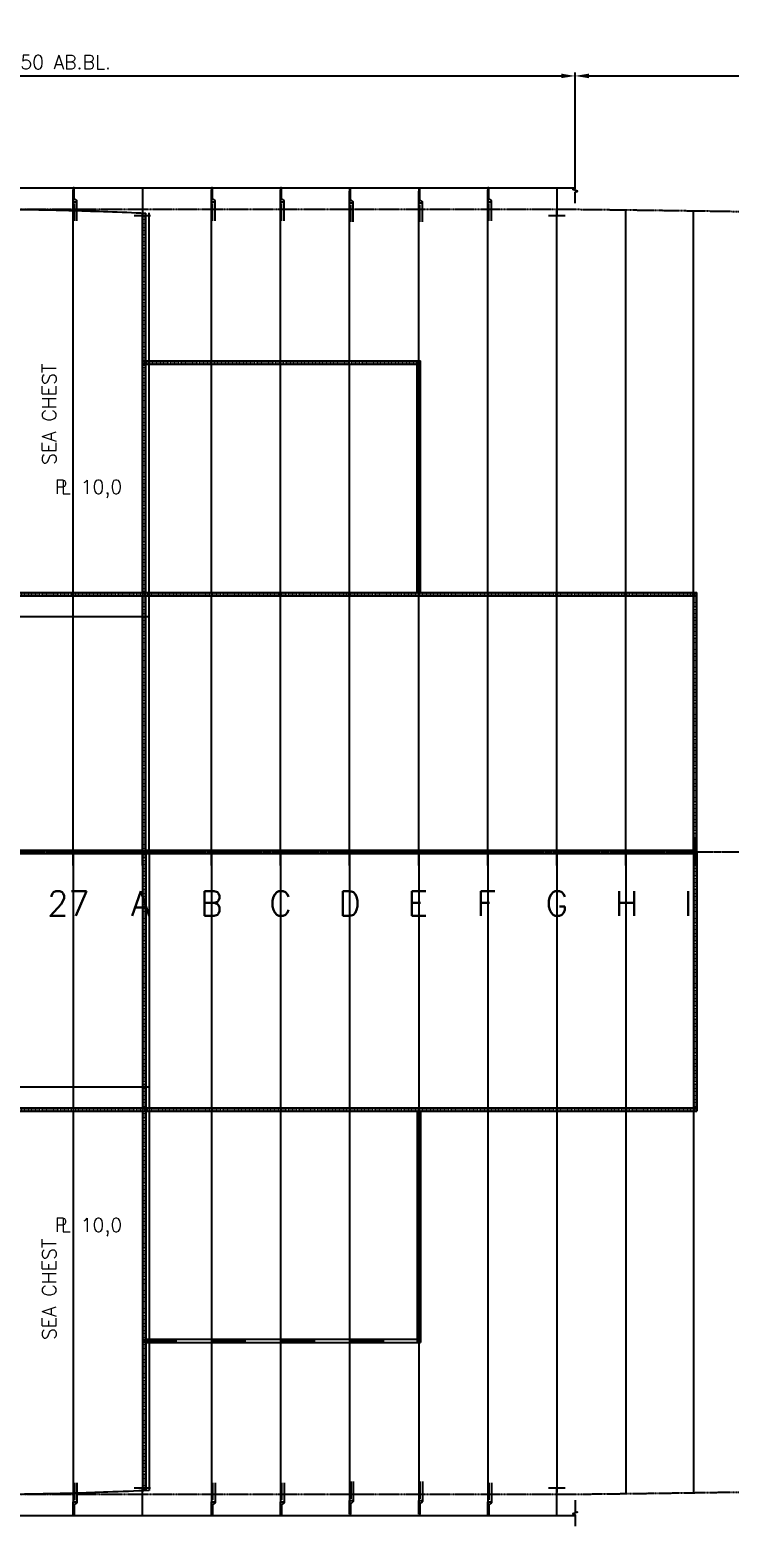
# Model space of a CAD drawing. Extents: x 53504 to 151281, y 25397 to 132894.
# Drawn here: x 104075 to 109135, y 102528 to 113347 of the extents above; entities that cross this region are included whole.
import ezdxf

# ---------------------------------------------------------------- set-up
doc = ezdxf.new("R2010")
doc.units = 0
doc.header["$LTSCALE"] = 250
for name, pattern in [('CENTER', [3, 2.5, -0.25, 0, -0.25]), ('DASHED', [0.75, 0.5, -0.25]), ('JERNB', [2, 1, -1]), ('PHANTOM', [2.1, 1.25, -0.2, 0.125, -0.2, 0.125, -0.2])]:
    doc.linetypes.add(name, pattern=pattern)
doc.layers.get('0').update_dxf_attribs({"linetype": 'CONTINUOUS'})
doc.layers.get('DEFPOINTS').update_dxf_attribs({"linetype": 'CONTINUOUS'})
for name, color, linetype in [('S0CE1', 1, 'CENTER'), ('S0CO1', 1, 'CONTINUOUS'), ('S0CO2', 2, 'CONTINUOUS'), ('S0CO5', 4, 'CONTINUOUS'), ('S0DA1', 1, 'DASHED'), ('S0DA2', 2, 'DASHED'), ('S0PH1', 1, 'PHANTOM'), ('S0TX2', 2, 'CONTINUOUS'), ('S0TX3', 3, 'CONTINUOUS')]:
    doc.layers.add(name, color=color, linetype=linetype)
doc.styles.add('18', font='romans', dxfattribs={"height": 180})
doc.styles.add('ROMANS', font='romans', dxfattribs={"height": 100})
doc.dimstyles.get("Standard").update_dxf_attribs({"dimscale": 50, "dimtxt": 2, "dimasz": 2, "dimexe": 0.5, "dimexo": 1, "dimgap": 1, "dimtad": 1, "dimdsep": 46, "dimtxsty": 'ROMANS', "dimcen": 1.5, "dimclrd": 1, "dimclre": 1, "dimclrt": 2, "dimazin": 2, "dimtfac": 1, "dimtmove": 2, "dimatfit": 3, "dimfxl": 1, "dimtvp": 100, "dimtolj": 1, "dimarcsym": 0})

# ---------------------------------------------------------------- blocks, each defined once
blk = doc.blocks.new('HP100x7')
at = {"color": 0}
blk.add_lwpolyline([(0, 0), (0, -100), (20, -100, 0.767327), (24, -89), (10, -79, -0.267949), (7, -75), (7, 0)], format="xyb", close=True, dxfattribs=at)
blk = doc.blocks.new('*D118')
at = {"layer": 'DEFPOINTS', "color": 0, "transparency": 16777216}
for p in [(108020, 113014), (99825, 112205), (108020, 112240)]:
    blk.add_point(p, dxfattribs=at)
at = {"layer": 'S0TX2', "color": 1, "lineweight": -2, "transparency": 16777216}
for p, q in [((99825, 112255), (99825, 113039)), ((99925, 113014), (107920, 113014)), ((108020, 112290), (108020, 113039))]:
    blk.add_line(p, q, dxfattribs=at)
at = {"layer": 'S0TX2', "color": 1, "transparency": 16777216}
for points in [[(99925, 113031), (99925, 112998), (99825, 113014)], [(107920, 113031), (107920, 112998), (108020, 113014)]]:
    blk.add_solid(points, dxfattribs=at)
at = {"layer": 'S0TX2', "color": 2, "transparency": 16777216, "insert": (103922, 113114), "char_height": 100, "attachment_point": 5, "style": 'ROMANS'}
blk.add_mtext('\\A1;TANKTOP 1250 AB.BL.', dxfattribs=at)
blk = doc.blocks.new('PLDIM2')
at = {"layer": 'S0TX2', "style": 'ROMANS'}
for s, p in [('P', (-19, 0)), ('L', (23, 0))]:
    blk.add_text(s, height=100, dxfattribs=at).set_placement(p)
blk.add_attdef('XX.X', (168, -1), '', height=100, dxfattribs=at)
blk = doc.blocks.new('*D120')
at = {"layer": 'DEFPOINTS', "color": 0, "transparency": 16777216}
for p in [(111889, 113014), (108020, 112205), (111889, 112240)]:
    blk.add_point(p, dxfattribs=at)
at = {"layer": 'S0TX2', "color": 1, "lineweight": -2, "transparency": 16777216}
for p, q in [((108020, 112255), (108020, 113039)), ((108120, 113014), (111789, 113014)), ((111889, 112290), (111889, 113039))]:
    blk.add_line(p, q, dxfattribs=at)
at = {"layer": 'S0TX2', "color": 1, "transparency": 16777216}
for points in [[(108120, 113031), (108120, 112998), (108020, 113014)], [(111789, 113031), (111789, 112998), (111889, 113014)]]:
    blk.add_solid(points, dxfattribs=at)
at = {"layer": 'S0TX2', "color": 2, "transparency": 16777216, "insert": (109954, 113114), "char_height": 100, "attachment_point": 5, "style": 'ROMANS'}
blk.add_mtext('\\A1;TANKTOP 1450 AB.BL.', dxfattribs=at)

msp = doc.modelspace()

# ---------------------------------------------------------------- linework, layer by layer
at = {"layer": 'S0CE1', "color": 0, "ltscale": 0.02}
msp.add_line((88804.363, 107404.555), (126017.273, 107404.555), dxfattribs=at)
at = {"layer": 'S0CO1', "color": 0}
for p, q in [((104388.569, 111967.184), (104388.569, 112104.555)), ((104414.918, 111967.184), (104414.918, 112104.555)), ((105388.569, 111966.927), (105388.569, 112104.298)), ((105414.918, 111966.927), (105414.918, 112104.298)), ((105888.569, 111966.927), (105888.569, 112104.298)), ((105914.918, 111966.927), (105914.918, 112104.298)), ((106388.569, 111958.104), (106388.569, 112095.475)), ((106414.918, 111958.104), (106414.918, 112095.475)), ((106888.569, 111958.104), (106888.569, 112095.475)), ((106914.918, 111958.104), (106914.918, 112095.475)), ((107388.569, 111966.927), (107388.569, 112104.298)), ((107414.918, 111966.927), (107414.918, 112104.298)), ((104888.569, 107404.555), (104888.569, 112023.18)), ((104912.569, 107404.555), (104912.569, 112022.094)), ((104938.569, 107404.555), (104938.569, 112023.18)), ((104888.569, 110953.555), (106900.569, 110953.555)), ((104888.569, 110929.555), (106900.569, 110929.555)), ((106876.569, 109279.555), (106876.569, 110953.555)), ((106900.569, 109279.555), (106900.569, 110953.555)), ((99912.569, 109279.555), (108900.569, 109279.555)), ((108876.569, 107404.555), (108876.569, 109279.555)), ((108900.569, 107404.555), (108900.569, 109279.555)), ((99888.569, 109255.555), (108900.569, 109255.555)), ((100863.569, 109104.555), (104937.569, 109104.555)), ((100912.569, 107416.555), (108876.569, 107416.555)), ((100912.569, 107392.555), (108876.569, 107392.555)), ((104888.569, 107404.555), (104888.569, 102785.93)), ((104912.569, 107404.555), (104912.569, 102787.015)), ((104938.569, 107404.555), (104938.569, 102785.93)), ((108876.569, 107404.555), (108876.569, 105529.555)), ((108900.569, 107404.555), (108900.569, 105529.555)), ((100863.569, 105704.555), (104937.569, 105704.555)), ((99888.569, 105553.555), (108900.569, 105553.555)), ((99912.569, 105529.555), (108900.569, 105529.555)), ((106876.569, 105529.555), (106876.569, 103855.555)), ((106900.569, 105529.555), (106900.569, 103855.555)), ((104888.569, 103879.555), (106900.569, 103879.555)), ((104888.569, 103855.555), (106900.569, 103855.555)), ((104388.569, 102841.925), (104388.569, 102704.555)), ((104414.918, 102841.925), (104414.918, 102704.555)), ((105388.569, 102842.182), (105388.569, 102704.811)), ((105414.918, 102842.182), (105414.918, 102704.811)), ((105888.569, 102842.182), (105888.569, 102704.811)), ((105914.918, 102842.182), (105914.918, 102704.811)), ((106388.569, 102851.005), (106388.569, 102713.634)), ((106414.918, 102851.005), (106414.918, 102713.634)), ((106888.569, 102851.005), (106888.569, 102713.634)), ((106914.918, 102851.005), (106914.918, 102713.634)), ((107388.569, 102842.182), (107388.569, 102704.811)), ((107414.918, 102842.182), (107414.918, 102704.811))]:
    msp.add_line(p, q, dxfattribs=at)
at = {"layer": 'S0CO1', "color": 0, "linetype": 'JERNB', "ltscale": 0.02}
for p, q in [((104900.569, 107404.555), (104900.569, 112022.64)), ((104888.569, 110941.555), (106900.569, 110941.555)), ((99912.569, 109267.555), (108900.569, 109267.555)), ((108888.569, 107404.555), (108888.569, 109279.555)), ((104900.569, 107404.555), (104900.569, 102786.469)), ((108888.569, 107404.555), (108888.569, 105529.555)), ((99912.569, 105541.555), (108900.569, 105541.555))]:
    msp.add_line(p, q, dxfattribs=at)
at = {"layer": 'S0CO1', "color": 0, "linetype": 'JERNB'}
for p, q in [((106888.569, 109279.555), (106888.569, 110953.555)), ((100912.569, 107404.555), (108876.569, 107404.555)), ((106888.569, 105529.555), (106888.569, 103855.555)), ((104888.569, 103867.555), (106900.569, 103867.555))]:
    msp.add_line(p, q, dxfattribs=at)
at = {"layer": 'S0CO1', "color": 0, "linetype": 'Continuous'}
for points in [[(108020.329, 112093.07), (108020.329, 112174.392), (108037.501, 112180.642), (108003.157, 112193.142), (108020.329, 112199.392), (108020.329, 112280.714)], [(108020.329, 102716.039), (108020.329, 102634.717), (108037.501, 102628.467), (108003.157, 102615.967), (108020.329, 102609.717), (108020.329, 102528.395)]]:
    msp.add_lwpolyline(points, dxfattribs=at)
at = {"layer": 'S0CO2', "color": 0, "flags": 128}
for points in [[(103863.569, 112050.024, -0.004251507), (104138.595, 112046.871, -0.00201), (104388.569, 112040.968, -0.001826), (104638.607, 112033.14, -0.002682578), (104912.516, 112022.097, -0.002682578)], [(103863.569, 102759.085, 0.004251507), (104138.595, 102762.238, 0.00201), (104388.569, 102768.141, 0.001826), (104638.607, 102775.969, 0.002928002), (104937.569, 102788.17)]]:
    msp.add_lwpolyline(points, format="xyb", dxfattribs=at)
at = {"layer": 'S0CO5', "color": 0}
for p, q in [((89888.569, 112204.555), (108020.329, 112204.555)), ((104888.569, 112204.555), (104888.569, 112004.555)), ((107888.569, 112204.555), (107888.569, 112004.555)), ((104828.569, 112004.555), (104948.569, 112004.555)), ((107828.569, 112004.555), (107948.569, 112004.555)), ((104828.569, 102804.555), (104948.569, 102804.555)), ((104828.569, 102804.555), (104948.569, 102804.555)), ((104888.569, 102604.555), (104888.569, 102804.555)), ((107828.569, 102804.555), (107948.569, 102804.555)), ((107888.569, 102604.555), (107888.569, 102804.555)), ((89888.569, 102604.555), (108020.329, 102604.555))]:
    msp.add_line(p, q, dxfattribs=at)
at = {"layer": 'S0DA1', "color": 0}
for p, q in [((104388.569, 112064.968), (104388.569, 112204.555)), ((105388.569, 112064.711), (105388.569, 112204.298)), ((105888.569, 112064.711), (105888.569, 112204.298)), ((106388.569, 112055.888), (106388.569, 112195.475)), ((106888.569, 112055.888), (106888.569, 112195.475)), ((107388.569, 112064.711), (107388.569, 112204.298)), ((104396.569, 111967.184), (104396.569, 112104.555)), ((105396.569, 111966.927), (105396.569, 112104.298)), ((105896.569, 111966.927), (105896.569, 112104.298)), ((106396.569, 111958.104), (106396.569, 112095.475)), ((106896.569, 111958.104), (106896.569, 112095.475)), ((107396.569, 111966.927), (107396.569, 112104.298)), ((104396.569, 102841.925), (104396.569, 102704.555)), ((105396.569, 102842.182), (105396.569, 102704.811)), ((105896.569, 102842.182), (105896.569, 102704.811)), ((106396.569, 102851.005), (106396.569, 102713.634)), ((106896.569, 102851.005), (106896.569, 102713.634)), ((107396.569, 102842.182), (107396.569, 102704.811)), ((104388.569, 102744.141), (104388.569, 102604.555)), ((104388.569, 102744.141), (104388.569, 102604.555)), ((105388.569, 102744.398), (105388.569, 102604.811)), ((105888.569, 102744.398), (105888.569, 102604.811)), ((106388.569, 102753.221), (106388.569, 102613.634)), ((106888.569, 102753.221), (106888.569, 102613.634)), ((107388.569, 102744.398), (107388.569, 102604.811))]:
    msp.add_line(p, q, dxfattribs=at)
at = {"layer": 'S0DA2', "color": 0, "ltscale": 0.02}
for p, q in [((104388.569, 107404.555), (104388.569, 112040.968)), ((105388.569, 107404.555), (105388.569, 112040.968)), ((105888.569, 107404.555), (105888.569, 112040.968)), ((106388.569, 107404.555), (106388.569, 112040.968)), ((106888.569, 107404.555), (106888.569, 112040.968)), ((107388.569, 107404.555), (107388.569, 112040.968)), ((107888.569, 107404.555), (107888.569, 112040.968)), ((108388.569, 107404.555), (108388.569, 112040.968)), ((108876.569, 109279.555), (108876.569, 112039.303)), ((104388.569, 107404.555), (104388.569, 102768.141)), ((105388.569, 107404.555), (105388.569, 102768.141)), ((105888.569, 107404.555), (105888.569, 102768.141)), ((106388.569, 107404.555), (106388.569, 102768.141)), ((106888.569, 107404.555), (106888.569, 102768.141)), ((107388.569, 107404.555), (107388.569, 102768.141)), ((107888.569, 107404.555), (107888.569, 102768.141)), ((108388.569, 107404.555), (108388.569, 102768.141)), ((108876.569, 105529.555), (108876.569, 102769.806))]:
    msp.add_line(p, q, dxfattribs=at)
at = {"layer": 'S0PH1', "color": 0, "ltscale": 0.02, "flags": 128}
for points in [[(103914.918, 112049.79), (108045.593, 112049.79, -0.001994514), (109912.516, 112022.097)], [(103914.918, 102759.319), (108045.593, 102759.319, 0.001994514), (109912.516, 102787.012)]]:
    msp.add_lwpolyline(points, format="xyb", dxfattribs=at)
at = {"layer": 'S0TX2', "color": 0}
for p, q in [((104388.569, 107304.555), (104388.569, 107504.555)), ((104888.569, 107304.555), (104888.569, 107504.555)), ((105388.569, 107304.555), (105388.569, 107504.555)), ((105888.569, 107304.555), (105888.569, 107504.555)), ((106388.569, 107304.555), (106388.569, 107504.555)), ((106888.569, 107304.555), (106888.569, 107504.555)), ((107388.569, 107304.555), (107388.569, 107504.555)), ((107888.569, 107304.555), (107888.569, 107504.555)), ((108388.569, 107304.555), (108388.569, 107504.555)), ((108888.569, 107304.555), (108888.569, 107504.555))]:
    msp.add_line(p, q, dxfattribs=at)

# ---------------------------------------------------------------- block references
at = {"layer": 'S0CO2', "color": 0}
for p in [(104388.569, 112204.555), (105388.569, 112204.298), (105888.569, 112204.298), (106388.569, 112195.475), (106888.569, 112195.475), (107388.569, 112204.298)]:
    msp.add_blockref('HP100x7', p, dxfattribs=at)
at = {"layer": 'S0CO2', "color": 0, "xscale": -1, "rotation": 180}
for p in [(104388.569, 102604.555), (105388.569, 102604.811), (105888.569, 102604.811), (106388.569, 102613.634), (106888.569, 102613.634), (107388.569, 102604.811)]:
    msp.add_blockref('HP100x7', p, dxfattribs=at)
at = {"layer": 'S0TX2', "color": 0}
for p in [(104274.317, 109993.47), (104274.317, 104656.653)]:
    msp.add_blockref('PLDIM2', p, dxfattribs=at).add_auto_attribs({'XX.X': '10,0'})

# ---------------------------------------------------------------- texts
at = {"layer": 'S0TX2', "color": 0, "style": '18'}
msp.add_text('27', height=180, dxfattribs=at).set_placement((104199.449, 106940.337))
at = {"layer": 'S0TX2', "color": 0, "char_height": 100, "width": 1101.20162, "rotation": 90, "style": 'ROMANS'}
for insert, attachment_point in [((104164.297, 110201.959), 1), ((104164.297, 104607.15), 3)]:
    msp.add_mtext('SEA CHEST', dxfattribs=dict(at, insert=insert, attachment_point=attachment_point))
at = {"layer": 'S0TX3', "color": 0, "style": '18'}
for s, p in [('A', (104807.817, 106940.337)), ('B', (105307.817, 106940.337)), ('C', (105807.817, 106940.337)), ('D', (106307.817, 106940.337)), ('E', (106807.817, 106940.337)), ('F', (107307.817, 106940.337)), ('G', (107807.817, 106940.337)), ('H', (108307.817, 106940.337)), ('I', (108807.817, 106940.337))]:
    msp.add_text(s, height=180, dxfattribs=at).set_placement(p)

# ---------------------------------------------------------------- dimensions: what is measured, and where the dimension line sits
at = {"layer": 'S0TX2', "color": 0}
for base, p1, p2, text, picture, middle in [((108020.329, 113014.312), (99824.502, 112204.555), (108020.329, 112240.053), 'TANKTOP 1250 AB.BL.', '*D118', (103922.415, 113114.312)), ((111888.569, 113014.312), (108020.329, 112204.555), (111888.569, 112240.053), 'TANKTOP 1450 AB.BL.', '*D120', (109954.449, 113114.312))]:
    dim = msp.add_linear_dim(base=base, p1=p1, p2=p2, text=text, dimstyle='STANDARD', dxfattribs=at)
    dim.commit()
    dim.dimension.update_dxf_attribs({"geometry": picture, "text_midpoint": middle})

doc.saveas('drawing.dxf')
